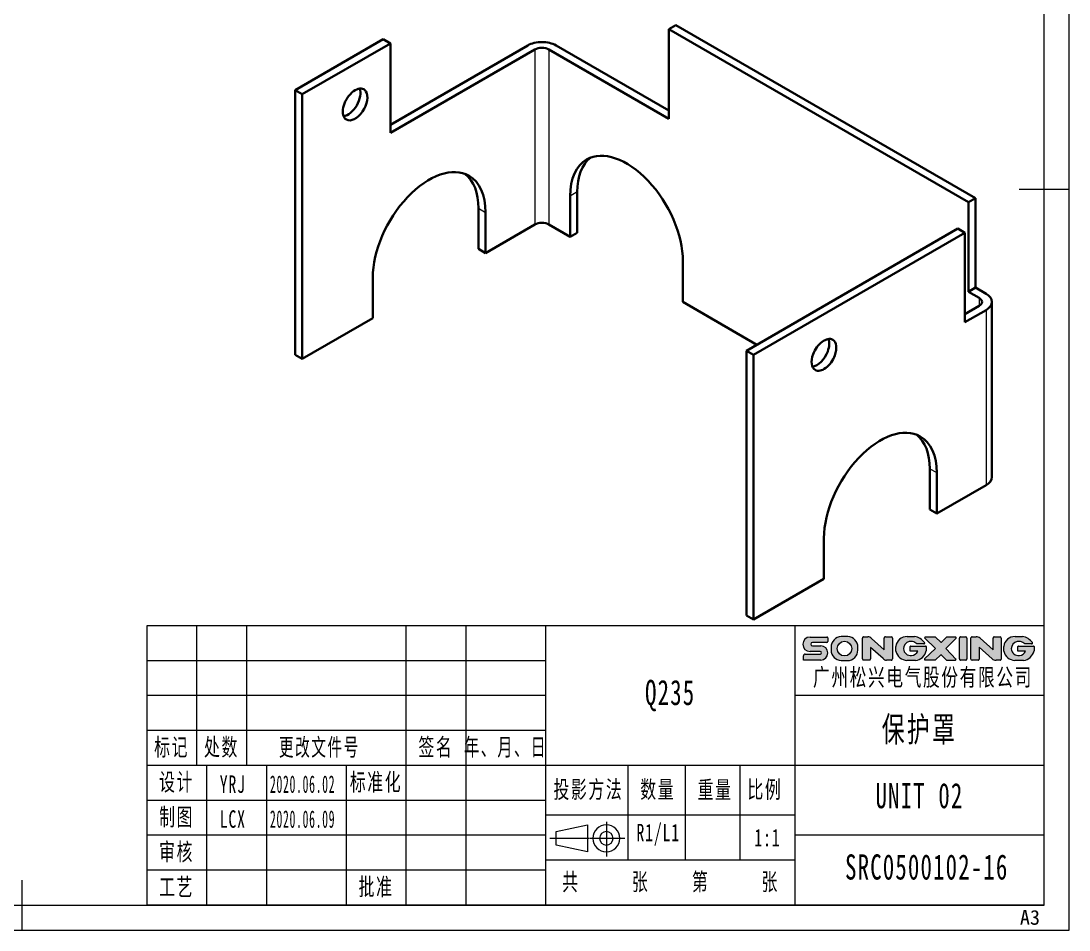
# Model space of a CAD drawing. Header units: millimetres. Extents: x -15766 to 80009, y -9701 to 15159.
# Drawn here: x 2841.3 to 3051.6, y 13253.7 to 13436 of the extents above; entities that cross this region are included whole.
import ezdxf

# ---------------------------------------------------------------- set-up
doc = ezdxf.new("R2010")
doc.units = ezdxf.units.MM
doc.linetypes.add('CENTER-HOKUTO_1', pattern=[16, 13, -1, 1, -1])
for name, color, linetype, lineweight in [('AM_VIS', 7, 'Continuous', 18), ('CDRAFT0', 7, 'Continuous', 18), ('title_frame', 7, 'Continuous', 18), ('word_dim', 9, 'Continuous', 18), ('尺寸线层', 3, 'Continuous', 18), ('粗实线层_1', 7, 'Continuous', 15), ('细实线层', 7, 'Continuous', 18)]:
    doc.layers.add(name, color=color, linetype=linetype, lineweight=lineweight)
doc.styles.add('STYLE1', font='')
doc.styles.add('UserTxtStyle1', font='', dxfattribs={"width": 0.618357})
doc.styles.add('UserTxtStyle2', font='', dxfattribs={"width": 0.6346920000000001})
doc.styles.add('UserTxtStyle3', font='', dxfattribs={"width": 0.7})
doc.styles.add('标准', font='', dxfattribs={"width": 0.667})
doc.styles.get('STYLE1').set_extended_font_data('宋体')
doc.styles.get('UserTxtStyle1').set_extended_font_data('宋体')
doc.styles.get('UserTxtStyle2').set_extended_font_data('宋体')
doc.styles.get('UserTxtStyle3').set_extended_font_data('宋体')
doc.styles.get('标准').set_extended_font_data('宋体')

# ---------------------------------------------------------------- blocks, each defined once
blk = doc.blocks.new('*X600')
at = {"layer": 'CDRAFT0'}
for p, q in [((420, 0), (420, 297)), ((0, 0), (420, 0))]:
    blk.add_line(p, q, dxfattribs=at)
at = {"layer": '粗实线层_1'}
for p, q in [((415, 5), (415, 292)), ((420, 148.5), (410, 148.5)), ((210, 0), (210, 10)), ((25, 4.999999999999985), (415, 5))]:
    blk.add_line(p, q, dxfattribs=at)
blk = doc.blocks.new('*X601')
at = {"layer": 'word_dim', "color": 142}
for p, q in [((-5.817883292089392, 53.83867397386798), (-4.352600251201693, 53.83867397386798)), ((-4.7534599067003, 52.82175667849724), (-5.415184227985264, 52.82175667849724)), ((-8.099978228104192, 50.91123359943585), (-8.099978228104192, 51.87105909104853)), ((-5.256099853380419, 50.9302195528372), (-5.256099853380419, 51.82255978892722)), ((-3.704464158131942, 50.93615080900769), (-5.256099853380419, 50.9302195528372)), ((-5.137565633540362, 51.94109400876732), (-2.129388982144519, 51.94109400876732)), ((-2.497832998168632, 52.3537913323046), (-3.884135824090662, 52.3537913323046)), ((-2.010854762304006, 51.82255978892722), (-2.010854762304006, 50.98923941297279)), ((-4.144730845227969, 49.0339655525686), (-5.868817721949652, 49.0339655525686))]:
    blk.add_line(p, q, dxfattribs=at)
for centre, radius, start, end in [((-5.895934282063536, 51.6219733983884), 2.218074254475604, 87.98342381118015, 173.5521876397273), ((-5.103698414643532, 51.37583180826066), 1.479095041666295, 102.1570563306787, 179.7273681128157), ((-4.907016978044794, 51.4950583916544), 1.335555359568308, 40.01425429738396, 83.39774807593813), ((-4.764723229412994, 50.88891804754602), 2.978406515914441, 35.64551223990706, 82.04644698998901), ((-2.461031952889698, 52.51184606302335), 0.1622825154974681, 256.8929308849468, 44.03095966570663), ((-5.692097942015152, 51.5085170495727), 2.480853682091194, 193.9312367401388, 265.9151641208804), ((-5.160722573043585, 51.46875713791366), 1.424645432762211, 183.4562761416535, 278.69238043841), ((-5.137565632833684, 51.82255978822052), 0.118534220546799, 90.00000034158687, 180.0000020495264), ((-5.002752850046363, 51.45886624244744), 1.399565986979094, 272.3478938055421, 338.0693573400854), ((-4.49717478978755, 51.56063626971977), 2.551133404384377, 277.9409191481682, 347.0572325870153), ((-2.129388982851196, 51.82255978822022), 0.1185342205471036, 359.9999999999966, 90)]:
    blk.add_arc(centre, radius, start, end, dxfattribs=at)
blk = doc.blocks.new('*X602')
at = {"layer": 'word_dim', "color": 142}
for p, q in [((-39.35525567835248, 53.82459172247861), (-40.7185407464417, 53.82459172247861)), ((-42.72006780407036, 51.73515550094815), (-42.72006780407036, 51.11626208638354)), ((-37.35372862072472, 51.11626208638349), (-37.35372862072472, 51.7351555009481)), ((-40.7185407464417, 49.02682586485302), (-39.43841988317763, 49.02682586485302))]:
    blk.add_line(p, q, dxfattribs=at)
for centre, radius, start, end in [((-40.62754689903158, 51.73404990751898), 2.092521197111559, 92.49230829267721, 179.9697275036494), ((-39.44624952576305, 51.73404990751943), 2.092521197111138, 0.03027249632749692, 87.50769170730086), ((-40.62754689903158, 51.11736767981268), 2.092521197111593, 180.0302724963514, 267.5076917073249), ((-39.45524235387711, 51.12830678311688), 2.101548249588274, 270.4586460796458, 359.6716163587183)]:
    blk.add_arc(centre, radius, start, end, dxfattribs=at)
blk = doc.blocks.new('*X603')
at = {"layer": 'word_dim', "color": 142}
for p, q in [((-46.95181336912901, 53.74559476708969), (-43.57583985981864, 53.74559476708969)), ((-43.58073482179906, 52.66774196753921), (-46.44904299550534, 52.66774196753921)), ((-43.3828824209213, 53.58427500952528), (-43.3828824209213, 52.86991828595882)), ((-44.90095621470299, 50.85461402871861), (-46.95181336912901, 50.85461402871861)), ((-46.44904299550534, 51.97580594422153), (-44.78741163191035, 51.97580594422153)), ((-48.25509318057493, 49.12781564833416), (-48.25509318057493, 49.987213010552)), ((-44.78741163191035, 49.14030363766895), (-48.25509318057493, 49.12781564833416)), ((-47.89949052105475, 50.34281567007245), (-44.90095621470299, 50.34281567007245))]:
    blk.add_line(p, q, dxfattribs=at)
for centre, radius, start, end in [((-46.95181336912901, 52.30010439790415), 1.445490369185542, 90, 270), ((-46.44904299550534, 52.32177395588037), 0.3459680116588402, 90, 270), ((-43.58510596192309, 52.86991826107896), 0.2022235410021912, 271.2385669584406, 7.091861357875002e-06), ((-43.575839860413, 53.54953497072313), 0.1960597963665635, 10.20618826174834, 90), ((-44.90095621470299, 50.59871484939553), 0.2558991793230803, 270, 90), ((-44.78741163191035, 50.55805479094523), 1.417751153276285, 270, 90), ((-47.89949051893427, 49.98721300843187), 0.3556026616405887, 90.00000034165927, 180.0000020500164)]:
    blk.add_arc(centre, radius, start, end, dxfattribs=at)
blk = doc.blocks.new('*X604')
at = {"layer": 'word_dim', "color": 142}
for p, q in [((-36.4474367264329, 49.37301226609654), (-36.4474367264329, 53.54289288253725)), ((-36.21036828675278, 53.77996132221753), (-35.37023392364654, 53.77996132221753)), ((-34.62687555030971, 53.44798604133167), (-32.07833792478687, 51.20650103854081)), ((-32.07833792478687, 51.20650103854081), (-32.07833792478687, 53.55291078053548)), ((-31.84126948510675, 53.7899792202158), (-30.66593979104937, 53.78997922021582)), ((-30.4288713513688, 53.55291078053553), (-30.4288713513688, 49.36101297426319)), ((-32.27584409551719, 49.41713721203343), (-34.81562859498945, 51.67914873724532)), ((-34.81562859498945, 51.67914873724532), (-34.81562859498945, 49.37301226609654)), ((-35.05269703466956, 49.13594382641629), (-36.21036828675278, 49.13594382641629)), ((-30.66593979104937, 49.1239445345829), (-31.6013897775465, 49.1239445345829))]:
    blk.add_line(p, q, dxfattribs=at)
for centre, radius, start, end in [((-36.21036828533943, 53.54289288112376), 0.2370684410937685, 90.00000034158602, 180.0000020494714), ((-35.37023386201827, 52.78171054141092), 0.9982507808066217, 41.87002005914739, 90), ((-31.84126948369294, 53.55291077912201), 0.2370684410937969, 90.00000034169761, 180.0000020502614), ((-30.66593979246273, 53.55291077912189), 0.2370684410939319, 0, 90), ((-36.21036828533943, 49.37301226751004), 0.2370684410937542, 179.9999999999983, 270), ((-35.05269703608292, 49.37301226751018), 0.2370684410939035, 270.0000003415826, 2.049428483888461e-06), ((-31.60138970476464, 50.04629136128228), 0.9223468266993836, 223.009779327911, 270), ((-30.66593979246273, 49.36101297567684), 0.237068441093939, 270.0000003416959, 2.05021155992638e-06)]:
    blk.add_arc(centre, radius, start, end, dxfattribs=at)
blk = doc.blocks.new('*X605')
at = {"layer": 'word_dim', "color": 142}
for p, q in [((-27.45124925763412, 53.83867397386798), (-25.98596621674642, 53.83867397386798)), ((-26.38682587224503, 52.82175667849724), (-27.04855019352954, 52.82175667849724)), ((-29.73334419364937, 50.91123359943585), (-29.73334419364937, 51.87105909104853)), ((-26.8894658189256, 50.9302195528372), (-26.8894658189256, 51.82255978892722)), ((-25.33783012367667, 50.93615080900769), (-26.8894658189256, 50.9302195528372)), ((-26.77093159908509, 51.94109400876732), (-23.76275494768925, 51.94109400876732)), ((-24.13119896371382, 52.3537913323046), (-25.51750178963493, 52.3537913323046)), ((-23.64422072784919, 51.82255978892722), (-23.64422072784919, 50.98923941297279)), ((-25.77809681077315, 49.0339655525686), (-27.50218368749393, 49.0339655525686))]:
    blk.add_line(p, q, dxfattribs=at)
for centre, radius, start, end in [((-27.52930024760826, 51.62197339838822), 2.218074254475761, 87.98342381117992, 173.5521876397278), ((-26.73706438018826, 51.37583180826048), 1.479095041666435, 102.1570563306594, 179.7273681128001), ((-26.54038294358907, 51.49505839165365), 1.335555359569011, 40.01425429740654, 83.39774807596066), ((-26.39808919495818, 50.88891804754604), 2.978406515914418, 35.64551223990085, 82.0464469899843), ((-24.09439791843488, 52.51184606302338), 0.1622825154975443, 256.8929308849517, 44.03095966572774), ((-27.32546390755942, 51.50851704957291), 2.48085368209139, 193.931236740138, 265.915164120881), ((-26.79408853858786, 51.46875713791366), 1.42464543276221, 183.4562761416524, 278.6923804384082), ((-26.77093159837841, 51.82255978822039), 0.1185342205469482, 90.00000034180925, 180.0000020509929), ((-26.63611881559063, 51.45886624244744), 1.399565986979094, 272.3478938055423, 338.0693573400846), ((-26.13054075533228, 51.56063626971956), 2.55113340438418, 277.9409191481686, 347.0572325870168), ((-23.76275494839592, 51.82255978822052), 0.1185342205468025, 359.9999999999966, 90)]:
    blk.add_arc(centre, radius, start, end, dxfattribs=at)
blk = doc.blocks.new('*X606')
at = {"layer": 'word_dim', "color": 142}
for p, q in [((-23.9265830378863, 53.52693468077764), (-21.78154972065158, 51.42546515430598)), ((-21.78123018159658, 53.73014064646781), (-23.84363090272473, 53.73014064646781)), ((-20.73890043292386, 52.72647436124057), (-21.78123018159658, 53.73014064646781)), ((-19.54832003278488, 53.73358483916462), (-20.57365426847264, 52.72726237586579)), ((-19.64862391338511, 51.52592845709123), (-17.67144944852725, 53.53184117531974)), ((-17.75586834274873, 53.73358483916462), (-19.54832003278488, 53.73358483916462)), ((-21.78154972065158, 51.42546515430598), (-23.97916242712609, 49.36817580397678)), ((-17.70250195518838, 49.34465562452662), (-19.64946276149567, 51.36036927935515)), ((-23.89815431585794, 49.16310808090279), (-21.76776836050112, 49.16310808090279)), ((-21.76776836050112, 49.16310808090279), (-20.75662228287229, 50.13187350633086)), ((-20.59052539005597, 50.12982098477671), (-19.61098501947026, 49.14377167095508)), ((-19.61098501947026, 49.14377167095508), (-17.7877596975195, 49.14377167095508))]:
    blk.add_line(p, q, dxfattribs=at)
for centre, radius, start, end in [((-23.8436308957289, 53.61160642377175), 0.1185342226960702, 90.00000338157128, 225.5877824752141), ((-20.65668265001296, 52.81185937634464), 0.1185342340050075, 226.082603888206, 314.4638483716775), ((-17.75586834325622, 53.61505061911188), 0.1185342200527475, 315.413386139753, 90), ((-19.56420501853199, 51.44271901308325), 0.1185342202922755, 135.4133861076742, 224.0060112855726), ((-23.89815432332262, 49.28164229779433), 0.1185342168915322, 133.1111108089199, 270), ((-20.67461883303804, 50.04628263594923), 0.1185342266072288, 44.8102720510016, 133.7737491800677), ((-17.7877597026345, 49.26230589296586), 0.1185342220107729, 270.0000024724303, 44.00602633360612)]:
    blk.add_arc(centre, radius, start, end, dxfattribs=at)
blk = doc.blocks.new('*X607')
at = {"layer": 'word_dim', "color": 142}
for p, q in [((-16.9788947859397, 49.3615859429024), (-16.9788947859397, 53.54654235354719)), ((-16.74182634625913, 53.78361079322749), (-15.70665839301682, 53.78361079322749)), ((-15.46958995333671, 53.54654235354719), (-15.46958995333671, 49.3615859429024)), ((-15.70665839301682, 49.12451750322216), (-16.74182634625913, 49.12451750322216))]:
    blk.add_line(p, q, dxfattribs=at)
for centre, radius, start, end in [((-16.74182634484578, 53.54654235213355), 0.237068441093939, 90.0000003416959, 180.0000020502253), ((-15.70665839443063, 53.54654235213386), 0.2370684410936388, 1.717272013724214e-12, 90), ((-16.74182634484578, 49.36158594431606), 0.237068441093907, 179.9999999999983, 270), ((-15.70665839443018, 49.36158594431578), 0.237068441093605, 270.0000003415856, 2.049512630219728e-06)]:
    blk.add_arc(centre, radius, start, end, dxfattribs=at)
blk = doc.blocks.new('*X608')
at = {"layer": 'word_dim', "color": 142}
for p, q in [((-14.67630804289501, 49.3436950434994), (-14.67630804289501, 53.57805022951389)), ((-14.43923960321535, 53.81511866919414), (-13.62832112927708, 53.81511866919414)), ((-12.83548220321836, 53.51093625462197), (-10.23439754671926, 51.17056484470178)), ((-10.23439754671926, 51.17056484470178), (-10.23439754671926, 53.54850176885936)), ((-9.997329107038693, 53.78557020853967), (-8.828408456864508, 53.78557020853967)), ((-8.591340017183938, 53.54850176885936), (-8.591340017183938, 49.33035647973828)), ((-10.44424864581378, 49.40132694796893), (-13.01326398407673, 51.73549447104482)), ((-13.01326398407673, 51.73549447104482), (-13.01326398407673, 49.3436950434994)), ((-13.25033242375684, 49.10662660381913), (-14.43923960321535, 49.10662660381912)), ((-8.828408456864508, 49.09328804005797), (-9.647144472066428, 49.09328804005801))]:
    blk.add_line(p, q, dxfattribs=at)
for centre, radius, start, end in [((-14.43923960180154, 53.57805022810054), 0.2370684410936192, 90.00000034158558, 180.0000020495281), ((-13.62832101440199, 52.62977677020806), 1.185341898986102, 48.02014296933392, 90), ((-9.99732910562534, 53.54850176744573), 0.237068441093939, 90.00000034169548, 180.0000020502098), ((-8.828408458277863, 53.54850176744588), 0.2370684410937898, 0, 90), ((-14.43923960180154, 49.34369504491275), 0.2370684410936352, 180, 270), ((-13.2503324251702, 49.3436950449129), 0.2370684410937756, 270.0000003415852, 2.04949202295409e-06), ((-9.647144447842948, 50.27863030114108), 1.185342261083064, 227.7422021880322, 270), ((-8.828408458277863, 49.33035648115177), 0.2370684410937969, 270.000000341586, 2.049483436593821e-06)]:
    blk.add_arc(centre, radius, start, end, dxfattribs=at)

msp = doc.modelspace()

# ---------------------------------------------------------------- hatches: boundary and pattern name
at = {"layer": 'CDRAFT0'}
h = msp.add_hatch(color=142, dxfattribs=at)
edge = h.paths.add_edge_path(flags=0)
edge.add_line((3001.770669579026, 13310.7096481214), (3000.109038215436, 13310.7096481214))
edge.add_arc((3000.109038215436, 13311.05561613306), 0.3459680116593518, 90, 270.0000000006025, ccw=False)
edge.add_line((3000.109038215436, 13311.40158414471), (3002.977346389147, 13311.40158414471))
edge.add_arc((3002.972975249009, 13311.60376043824), 0.2022235410062184, 271.2385669164032, 360.0000070482319)
edge.add_line((3003.175198790021, 13311.60376046313), (3003.175198790021, 13312.31811718669))
edge.add_arc((3002.982241350532, 13312.28337714789), 0.1960597963628368, 10.20618826075506, 90.0000000021263)
edge.add_line((3002.982241350532, 13312.47943694427), (2999.606267841824, 13312.47943694427))
edge.add_arc((2999.606267841809, 13311.03394657507), 1.445490369185791, 90.0000000002884, 269.9999999998558)
edge.add_line((2999.606267841809, 13309.58845620588), (3001.657124996229, 13309.58845620588))
edge.add_arc((3001.657124996229, 13309.33255702656), 0.2558991793230234, -90, 90, ccw=False)
edge.add_line((3001.657124996229, 13309.07665784724), (2998.658590689869, 13309.07665784724))
edge.add_arc((2998.658590692023, 13308.7210551856), 0.3556026616461168, 90.00000034407721, 180.0000030747137)
edge.add_line((2998.30298803038, 13308.7210551665), (2998.30298803038, 13307.8616578255))
edge.add_line((2998.30298803038, 13307.8616578255), (3001.780880800245, 13307.874182588))
edge.add_arc((3001.770669575679, 13309.2918969681), 1.417751153288736, 270.4126712423039, 450)
edge = h.paths.add_edge_path(flags=0)
edge.add_line((3007.2028255326, 13312.55843389966), (3005.839540464513, 13312.55843389966))
edge.add_arc((3005.930534311905, 13310.46789208468), 2.092521197115164, 92.49230829268559, 179.9697275035772)
edge.add_line((3003.838013406857, 13310.46899767811), (3003.838013406857, 13309.85010426355))
edge.add_arc((3005.930534311905, 13309.85120985698), 2.092521197112915, 180.0302724964228, 267.5076917073144)
edge.add_line((3005.839540464498, 13307.76066804203), (3007.119661327757, 13307.76066804203))
edge.add_arc((3007.102838857056, 13309.8621489603), 2.10154824958417, 270.4586460795846, 359.6716163587904)
edge.add_line((3009.204352590212, 13309.85010426355), (3009.204352590212, 13310.46899767811))
edge.add_arc((3007.111831685164, 13310.46789208469), 2.092521197112913, 0.03027249627338476, 87.50769170720842)
edge = h.paths.add_edge_path(flags=0)
edge.add_arc((3006.521182998535, 13310.15955097083), 1.46267350992639, 180.0000000000713, 359.9999999999287)
edge.add_arc((3006.521182998535, 13310.15955097083), 1.46267350992639, 359.9999999998575, 539.9999999999287)
edge = h.paths.add_edge_path(flags=0)
edge.add_arc((3011.187847348934, 13311.5155527186), 0.998250780798617, 41.87002005891113, 90.0000000002088)
edge.add_line((3011.187847348934, 13312.51380349939), (3010.347712924195, 13312.51380349939))
edge.add_arc((3010.347712925592, 13312.2767350583), 0.2370684410871036, 90.00000034026716, 180.0000030751533)
edge.add_line((3010.110644484506, 13312.27673504557), (3010.110644484506, 13308.10685444326))
edge.add_arc((3010.347712925592, 13308.10685444469), 0.2370684410925605, 180.0000003420257, 270)
edge.add_line((3010.347712925592, 13307.86978600359), (3011.505384176256, 13307.86978600359))
edge.add_arc((3011.50538417486, 13308.10685444469), 0.2370684410925605, 270.0000003411464, 360.0000030747137)
edge.add_line((3011.742452615945, 13308.10685445741), (3011.742452615945, 13310.41299091442))
edge.add_line((3011.742452615945, 13310.41299091442), (3014.282237115418, 13308.15097938922))
edge.add_arc((3014.956691506159, 13308.78013353844), 0.9223468266905309, 223.0097793280621, 270.000000000226)
edge.add_line((3014.956691506159, 13307.85778671176), (3015.892141419885, 13307.85778671174))
edge.add_arc((3015.892141418488, 13308.09485515284), 0.2370684410871036, 270.0000003402671, 360.000003075593)
edge.add_line((3016.129209859573, 13308.09485516557), (3016.129209859573, 13312.28675295772))
edge.add_arc((3015.892141418488, 13312.28675295629), 0.2370684410925605, 3.424652540664926e-07, 90.00000000000001)
edge.add_line((3015.892141418488, 13312.52382139739), (3014.716811725841, 13312.52382139739))
edge.add_arc((3014.716811727252, 13312.28675295631), 0.2370684410871036, 90.00000034026716, 180.000003075593)
edge.add_line((3014.479743286167, 13312.28675294358), (3014.479743286167, 13309.94034321571))
edge.add_line((3014.479743286167, 13309.94034321571), (3011.931205660643, 13312.18182821851))
edge = h.paths.add_edge_path(flags=0)
edge.add_line((3020.572114994182, 13312.57251615103), (3019.106831953293, 13312.57251615103))
edge.add_arc((3019.028780963345, 13310.35581557556), 2.218074254475872, 87.98342381128609, 173.5521876397586)
edge.add_line((3016.82473701729, 13310.60490126822), (3016.82473701729, 13309.64507577661))
edge.add_arc((3019.232617303394, 13310.24235922674), 2.480853682094442, 193.9312367400806, 265.915164120798)
edge.add_line((3019.05589752346, 13307.76780772975), (3020.779984400186, 13307.76780772975))
edge.add_arc((3020.42754045561, 13310.29447844689), 2.551133404382827, 277.9409191480493, 347.0572325869686)
edge.add_line((3022.91386048311, 13309.72308159014), (3022.913860483095, 13310.5564019661))
edge.add_arc((3022.795326262552, 13310.5564019654), 0.1185342205390043, 3.385086593676326e-07, 90.00000000175848)
edge.add_line((3022.795326262552, 13310.67493618594), (3019.787149611861, 13310.67493618594))
edge.add_arc((3019.787149612574, 13310.55640196538), 0.1185342205462803, 90.00000034290487, 180.000003075593)
edge.add_line((3019.668615392016, 13310.55640195904), (3019.668615392016, 13309.66406173001))
edge.add_line((3019.668615392016, 13309.66406173), (3021.220251087259, 13309.66999298616))
edge.add_arc((3019.921962395354, 13310.19270841961), 1.399565986960909, 272.3478938053321, 338.0693573405437, ccw=False)
edge.add_arc((3019.763992672364, 13310.20259931509), 1.424645432758533, 183.4562761416624, 278.69238043863976, ccw=False)
edge.add_arc((3019.821016830756, 13310.10967398544), 1.479095041660692, 102.1570563305799, 179.727368113181, ccw=False)
edge.add_line((3019.509531017407, 13311.55559885566), (3020.17125533869, 13311.55559885566))
edge.add_arc((3020.017698267344, 13310.22890056882), 1.335555359578569, 40.01425429754829, 83.39774807547559, ccw=False)
edge.add_line((3021.040579421315, 13311.08763350948), (3022.426882247237, 13311.08763350948))
edge.add_arc((3022.463683292517, 13311.24568824019), 0.1622825154967527, 256.8929308857101, 404.0309596648407)
edge.add_arc((3020.159992015964, 13309.62276022471), 2.978406515924118, 35.64551223984809, 82.04644698996829)
edge = h.paths.add_edge_path(flags=0)
edge.add_arc((3028.802212867697, 13312.34889279629), 0.1185342200533392, 315.4133861403471, 450)
edge.add_line((3028.802212867697, 13312.46742701634), (3027.009761178168, 13312.46742701634))
edge.add_line((3027.009761178153, 13312.46742701634), (3025.984426942465, 13311.46110455305))
edge.add_arc((3025.90139856092, 13311.54570155352), 0.1185342340140706, 226.0826038911515, 314.46384836810836, ccw=False)
edge.add_line((3025.819180778009, 13311.4603165384), (3024.776851029339, 13312.46398282362))
edge.add_line((3024.776851029354, 13312.46398282364), (3022.714450308224, 13312.46398282364))
edge.add_arc((3022.714450315209, 13312.34544860094), 0.118534222694507, 90.00000338508654, 225.587792620359)
edge.add_line((3022.63149822304, 13312.26077680899), (3024.776531490294, 13310.15930733149))
edge.add_line((3024.776531490279, 13310.15930733149), (3022.578918783795, 13308.10201798116))
edge.add_arc((3022.659926887616, 13308.01548447498), 0.1185342168940174, 133.1111108101854, 269.9999999982415)
edge.add_line((3022.659926887616, 13307.89695025807), (3024.79031285044, 13307.89695025807))
edge.add_line((3024.790312850455, 13307.89695025807), (3025.801458928079, 13308.8657156835))
edge.add_arc((3025.883462377897, 13308.78012481311), 0.1185342266120784, 44.81027205087071, 133.773749181353, ccw=False)
edge.add_line((3025.967555820898, 13308.86366316196), (3026.947096191478, 13307.87761384813))
edge.add_line((3026.947096191478, 13307.87761384813), (3028.770321513424, 13307.87761384813))
edge.add_arc((3028.770321508302, 13307.99614807015), 0.1185342220123858, 270.000002475949, 404.0060337491294)
edge.add_line((3028.85557922021, 13308.07849783849), (3026.908618449437, 13310.09421145653))
edge.add_arc((3026.993876192413, 13310.17656119025), 0.1185342202905769, 135.413386106567, 224.0060112884949, ccw=False)
edge.add_line((3026.909457297545, 13310.25977063426), (3028.886631762405, 13312.26568335248))
edge = h.paths.add_edge_path(flags=0)
edge.add_arc((3030.8514228165, 13312.28038452929), 0.2370684410925605, 4.39621635515395e-10, 90)
edge.add_line((3030.8514228165, 13312.51745297041), (3029.816254864665, 13312.51745297041))
edge.add_arc((3029.816254866091, 13312.28038452931), 0.2370684410907415, 90.00000034290487, 180.0000030764722)
edge.add_line((3029.579186425006, 13312.28038451658), (3029.579186425006, 13308.09542812007))
edge.add_arc((3029.816254866091, 13308.09542812148), 0.2370684410925605, 180.000000341586, 270)
edge.add_line((3029.816254866091, 13307.85835968039), (3030.851422817927, 13307.85835968039))
edge.add_arc((3030.8514228165, 13308.09542812148), 0.2370684410943795, 270.0000003411464, 360.0000030738345)
edge.add_line((3031.088491257615, 13308.0954281342), (3031.088491257615, 13312.28038453071))
edge = h.paths.add_edge_path(flags=0)
edge.add_arc((3032.929760196552, 13311.36361894739), 1.185341898982823, 48.0201429692267, 90)
edge.add_line((3032.929760196552, 13312.54896084635), (3032.118841607735, 13312.54896084635))
edge.add_arc((3032.118841609146, 13312.31189240527), 0.2370684410925605, 90.00000034202564, 180.000003075593)
edge.add_line((3031.881773168061, 13312.31189239255), (3031.881773168061, 13308.07753722067))
edge.add_arc((3032.118841609146, 13308.07753722208), 0.2370684410925605, 180.0000003407068, 270)
edge.add_line((3032.118841609146, 13307.84046878098), (3033.307748787192, 13307.84046878098))
edge.add_arc((3033.307748785781, 13308.0775372221), 0.2370684410998365, 270.0000003429049, 360.0000030725157)
edge.add_line((3033.544817226866, 13308.07753723481), (3033.544817226866, 13310.46933664822))
edge.add_line((3033.544817226866, 13310.46933664821), (3036.113832565126, 13308.13516912513))
edge.add_arc((3036.910936763088, 13309.01247247829), 1.185342261054676, 227.7422021876181, 270.0000000003517)
edge.add_line((3036.910936763088, 13307.82713021722), (3037.729672754067, 13307.82713021722))
edge.add_arc((3037.729672752655, 13308.06419865831), 0.2370684410889226, 270.0000003402671, 360.000003075593)
edge.add_line((3037.96674119377, 13308.06419867105), (3037.96674119377, 13312.28234394605))
edge.add_arc((3037.729672752655, 13312.28234394462), 0.2370684410925605, 3.420256324309772e-07, 90)
edge.add_line((3037.729672752655, 13312.51941238571), (3036.560752103891, 13312.51941238571))
edge.add_arc((3036.560752105332, 13312.28234394462), 0.2370684410961985, 90.00000034290487, 180.0000030733949)
edge.add_line((3036.323683664217, 13312.2823439319), (3036.323683664217, 13309.90440702188))
edge.add_line((3036.323683664217, 13309.90440702188), (3033.722599007728, 13312.24477843181))
edge = h.paths.add_edge_path(flags=0)
edge.add_line((3041.142896982943, 13311.55559885566), (3041.804621304225, 13311.55559885566))
edge.add_arc((3041.651064232879, 13310.22890056879), 1.335555359601925, 40.0142542975845, 83.39774807496309, ccw=False)
edge.add_line((3042.67394538685, 13311.08763350948), (3044.060248212772, 13311.08763350948))
edge.add_arc((3044.097049258053, 13311.24568824019), 0.1622825154975777, 256.8929308844592, 404.0309596648407)
edge.add_arc((3041.793357981529, 13309.62276022471), 2.978406515922222, 35.64551223991731, 82.04644698996344)
edge.add_line((3042.205480959747, 13312.57251615103), (3040.740197918858, 13312.57251615103))
edge.add_arc((3040.66214692888, 13310.35581557556), 2.218074254474182, 87.98342381119052, 173.552187639748)
edge.add_line((3038.458102982826, 13310.60490126822), (3038.458102982826, 13309.64507577661))
edge.add_arc((3040.86598326893, 13310.24235922674), 2.480853682091786, 193.9312367401824, 265.9151641208818)
edge.add_line((3040.689263488995, 13307.76780772975), (3042.413350365721, 13307.76780772975))
edge.add_arc((3042.060906421146, 13310.29447844689), 2.551133404385634, 277.9409191482054, 347.0572325869869)
edge.add_line((3044.547226448645, 13309.72308159014), (3044.547226448645, 13310.5564019661))
edge.add_arc((3044.428692228088, 13310.55640196538), 0.1185342205462803, 3.411463891599464e-07, 90)
edge.add_line((3044.428692228088, 13310.67493618594), (3041.420515577396, 13310.67493618594))
edge.add_arc((3041.420515578109, 13310.55640196538), 0.1185342205499182, 90.00000034466336, 180.0000030738345)
edge.add_line((3041.301981357552, 13310.55640195904), (3041.301981357552, 13309.66406173001))
edge.add_line((3041.301981357552, 13309.66406173), (3042.853617052795, 13309.66999298616))
edge.add_arc((3041.55532836089, 13310.19270841962), 1.399565986981201, 272.34789380559613, 338.06935734007544, ccw=False)
edge.add_arc((3041.3973586379, 13310.20259931509), 1.424645432762827, 183.4562761416448, 278.69238043831734, ccw=False)
edge.add_arc((3041.454382796292, 13310.10967398544), 1.479095041657072, 102.15705633045701, 179.7273681130394, ccw=False)

# ---------------------------------------------------------------- linework, layer by layer
at = {"layer": 'AM_VIS', "lineweight": 35}
for p, q in [((2972.704434403524, 13435.2013884295), (2971.290372403528, 13434.38486042951)), ((3032.808926403508, 13400.5002774295), (2972.704434403524, 13435.2013884295)), ((2971.290372403528, 13416.4219694295), (2971.290372403528, 13434.38486042951)), ((3031.394864403512, 13399.6837494295), (2971.290372403528, 13434.38486042951)), ((2896.33724640352, 13422.13742342951), (2914.014981403525, 13432.34360042951)), ((2915.429043403521, 13431.5271324295), (2897.751309403524, 13421.3208954295)), ((2915.429043403521, 13431.5271324295), (2914.014981403525, 13432.34360042951)), ((2915.429043403521, 13413.56418142951), (2915.429043403521, 13431.5271324295)), ((2943.006192403511, 13431.1188684295), (2915.429043403521, 13415.1971764295)), ((2948.66293040353, 13431.1188684295), (2971.290372403528, 13418.0549034295)), ((2944.420254403507, 13430.30240142951), (2915.429043403521, 13413.56418142951)), ((2971.290372403528, 13416.4219694295), (2947.248868403505, 13430.30240142951)), ((2896.33724640352, 13422.13742342951), (2896.33724640352, 13369.0651574295)), ((2896.33724640352, 13422.13742342951), (2897.751309403524, 13421.3208954295)), ((2897.751309403524, 13421.3208954295), (2897.751309403524, 13368.24862942949)), ((2952.905606403525, 13393.56003042951), (2952.905606403525, 13401.72500842949)), ((2951.491543403521, 13400.9084804295), (2951.491543403521, 13392.74356342951)), ((3032.808926403508, 13400.5002774295), (3031.394864403512, 13399.6837494295)), ((3031.394864403512, 13399.6837494295), (3031.394864403512, 13381.7208584295)), ((3032.808926403508, 13400.5002774295), (3032.808926403508, 13382.5373254295)), ((2933.106778403526, 13398.4590174295), (2933.106778403526, 13390.29403942951)), ((2934.520840403522, 13389.4775724295), (2934.520840403522, 13397.64248942951)), ((2934.520840403522, 13389.4775724295), (2944.420254403507, 13395.19302642951)), ((2951.491543403521, 13392.74356342951), (2947.248868403505, 13395.19302642951)), ((2952.905606403525, 13393.56003042951), (2951.491543403521, 13392.74356342951)), ((3029.273282403519, 13394.37655942951), (2986.847012403523, 13369.88162542949)), ((3030.687344403515, 13393.56003042951), (2988.261075403527, 13369.0651574295)), ((3030.687344403515, 13393.56003042951), (3029.273282403519, 13394.37655942951)), ((3030.687344403515, 13393.56003042951), (3030.687344403515, 13375.59714042951)), ((2933.106778403526, 13390.29403942951), (2934.520840403522, 13389.4775724295)), ((2974.118985403518, 13387.8445764295), (2974.118985403518, 13379.6795984295)), ((2911.893887403523, 13376.41360742951), (2911.893887403523, 13384.5785854295)), ((3032.808926403508, 13382.5373254295), (3031.394864403512, 13381.7208584295)), ((3032.808926403508, 13382.5373254295), (3034.93002040351, 13381.3125944295)), ((3033.515957403506, 13380.49606642951), (3031.394864403512, 13381.7208584295)), ((2988.968106403525, 13371.1063564295), (2974.118985403518, 13379.6795984295)), ((3033.515957403506, 13378.86307042951), (3030.687344403515, 13377.23007442951)), ((3036.10189540351, 13379.6795984295), (3036.10189540351, 13344.5702234295)), ((2897.751309403524, 13368.24862942949), (2911.893887403523, 13376.41360742951)), ((3034.93002040351, 13378.04660342951), (3030.687344403515, 13375.59714042951)), ((2986.847012403523, 13369.88162542949), (2988.261075403527, 13369.0651574295)), ((2986.847012403523, 13369.88162542949), (2986.847012403523, 13316.80935942951)), ((2896.33724640352, 13369.0651574295), (2897.751309403524, 13368.24862942949)), ((2988.261075403527, 13369.0651574295), (2988.261075403527, 13315.9928314295)), ((3023.616543403521, 13338.03824142952), (3023.616543403521, 13346.2032194295)), ((3025.030606403525, 13345.38675242951), (3025.030606403525, 13337.2217744295)), ((3034.93002040351, 13342.93722842951), (3025.030606403525, 13337.2217744295)), ((3025.030606403525, 13337.2217744295), (3023.616543403521, 13338.03824142952)), ((3002.403164403528, 13324.15780942951), (3002.403164403528, 13332.3227874295)), ((3002.403164403528, 13324.15780942951), (2988.261075403527, 13315.9928314295)), ((2986.847012403523, 13316.80935942951), (2988.261075403527, 13315.9928314295))]:
    msp.add_line(p, q, dxfattribs=at)
at = {"layer": 'AM_VIS', "lineweight": 13}
for p, q in [((2944.420254403507, 13430.30240142951), (2944.420254403507, 13395.19302642951)), ((2947.248868403505, 13430.30240142951), (2947.248868403505, 13395.19302642951)), ((2952.905606403525, 13401.72500842949), (2951.491543403521, 13400.9084804295)), ((2933.106778403526, 13398.4590174295), (2934.520840403522, 13397.64248942951)), ((3033.515957403506, 13380.49606642951), (3033.515957403506, 13378.86307042951)), ((3034.93002040351, 13378.04660342951), (3034.93002040351, 13342.93722842951)), ((3025.030606403525, 13345.38675242951), (3023.616543403521, 13346.2032194295))]:
    msp.add_line(p, q, dxfattribs=at)
at = {"layer": 'AM_VIS', "lineweight": 35}
for centre, major_axis, start_param, end_param in [((2945.83480540353, 13429.48587342951), (-4, 0), 3.926990816987241, 5.497787143782139), ((2945.83480540353, 13429.48587342951), (-2, 0), 3.926990816987241, 5.497787143782139), ((2908.357754403507, 13419.2796964295), (1.75, 3.0311279296875), 2.90864410316e-05, 3.141621740030917), ((2906.943692403511, 13420.09616342949), (1.75, 3.0311279296875), 3.55754476391757, 5.867233631319653), ((2908.357754403507, 13419.2796964295), (1.75, 3.0311279296875), 5.997787143782118, 6.283214393620617), ((2908.357754403507, 13419.2796964295), (1.75, 3.0311279296875), 3.141621740030825, 5.997787143782219), ((2962.80502040351, 13394.37655942951), (-8, 13.8564453125), 3.926990816987241, 6.283185307179585), ((2962.80502040351, 13394.37655942951), (-8, 13.8564453125), 0, 0.7853981633974456), ((2964.219571403504, 13395.19302642951), (-8, 13.8564453125), 0.0885038352378388, 0.7853981633974471), ((2923.207364403512, 13391.1105684295), (-8, -13.8564453125), 3.141592653589793, 5.497787143781927), ((2921.793301403508, 13391.92703542951), (8, 13.8564453125), 5.497787143782139, 6.194681477761716), ((2923.207364403512, 13391.1105684295), (-8, -13.8564453125), 2.356194490192335, 3.141592653589793), ((2945.83480540353, 13394.37655942951), (2, 0), 0.785398163378407, 2.356194490211446), ((3032.10189540351, 13379.6795984295), (-2, 0), 3.141592653589793, 3.926990816987241), ((3032.10189540351, 13379.6795984295), (-4, 0), 3.141592653589793, 3.926990816987241), ((3032.10189540351, 13379.6795984295), (-2, 0), 2.356194490192345, 3.141592653589793), ((3032.10189540351, 13379.6795984295), (-4, 0), 2.356194490192345, 3.141592653589793), ((3002.403164403528, 13369.0651574295), (1.75, 3.0311279296875), 6.283156220739527, 8.139379797371909), ((3000.989102403531, 13369.88162542949), (1.75, 3.0311279296875), 4.997787144274339, 5.867233200109677), ((3002.403164403528, 13369.0651574295), (1.75, 3.0311279296875), 4.997787144274339, 6.283156220739527), ((3000.989102403531, 13369.88162542949), (-1.75, -3.0311279296875), 0.4159516792380265, 1.856194490184667), ((3002.403164403528, 13369.0651574295), (-1.75, -3.0311279296875), 4.997787144306963, 6.283156220736228), ((3002.403164403528, 13369.0651574295), (-1.75, -3.0311279296875), 6.283156220746535, 8.139379797345011), ((3013.717129403507, 13338.85476942951), (-8, -13.8564453125), 3.141592653589793, 5.497787143781927), ((3012.30257940352, 13339.67123642951), (-8, -13.8564453125), 2.356194490192347, 3.053088824117486), ((3013.717129403507, 13338.85476942951), (-8, -13.8564453125), 2.356194490192347, 3.141592653589793), ((3032.10189540351, 13344.5702234295), (4, 0), 5.497787143763153, 6.283185307179585)]:
    msp.add_ellipse(centre, major_axis=major_axis, ratio=0.57735, start_param=start_param, end_param=end_param, dxfattribs=at)
at = {"layer": 'word_dim', "color": 142}
msp.add_circle((3006.521182998535, 13310.15955097083), 1.462673509926525, dxfattribs=at)
at = {"layer": '粗实线层_1'}
for p, q in [((3046.558081210955, 13314.73384217717), (2866.558081210955, 13314.73384217717)), ((2866.558081210955, 13314.73384217717), (2866.558081210955, 13258.73384217717)), ((2946.558081210955, 13314.73384217717), (2946.558081210955, 13258.73384217717)), ((2996.558081210955, 13314.73384217717), (2996.558081210955, 13258.73384217717)), ((3046.558081210955, 13258.73384217717), (3046.558081210955, 13314.73384217717)), ((3046.558081210955, 13300.73384217717), (2996.558081210955, 13300.73384217717)), ((2996.558081210955, 13286.73384217717), (2866.558081210955, 13286.73384217717)), ((2906.558081210955, 13286.73384217717), (2906.558081210955, 13258.73384217717)), ((2963.058081210955, 13286.73384217717), (2963.058081210955, 13267.73384217717)), ((2974.558081210955, 13286.73384217717), (2974.558081210955, 13267.73384217717)), ((2985.558081210955, 13286.73384217717), (2985.558081210955, 13267.73384217717)), ((3046.558081210955, 13286.73384217717), (2996.558081210955, 13286.73384217717)), ((2946.558081210955, 13279.73384217717), (2866.558081210955, 13279.73384217717)), ((2946.558081210955, 13272.73384217717), (2866.558081210955, 13272.73384217717)), ((3046.558081210955, 13272.73384217717), (2996.558081210955, 13272.73384217717)), ((2996.558081210955, 13267.73384217717), (2946.558081210955, 13267.73384217717)), ((2946.558081210955, 13265.73384217717), (2866.558081210955, 13265.73384217717)), ((3046.558081210955, 13258.73384217717), (2866.558081210955, 13258.73384217717))]:
    msp.add_line(p, q, dxfattribs=at)
at = {"layer": '细实线层'}
for p, q in [((2876.558081210955, 13314.73384217717), (2876.558081210955, 13286.73384217717)), ((2886.558081210955, 13314.73384217717), (2886.558081210955, 13286.73384217717)), ((2918.558081210955, 13314.73384217717), (2918.558081210955, 13258.73384217717)), ((2930.558081210955, 13314.73384217717), (2930.558081210955, 13258.73384217717)), ((2946.558081210955, 13307.73384217717), (2866.558081210955, 13307.73384217717)), ((2946.558081210955, 13300.73384217717), (2866.558081210955, 13300.73384217717)), ((2946.558081210955, 13293.73384217717), (2866.558081210955, 13293.73384217717)), ((2878.558081210955, 13286.73384217717), (2878.558081210955, 13258.73384217717)), ((2890.558081210955, 13286.73384217717), (2890.558081210955, 13258.73384217717)), ((2996.558081210955, 13276.73384217717), (2946.558081210955, 13276.73384217717))]:
    msp.add_line(p, q, dxfattribs=at)
at = {"layer": '细实线层', "color": 2, "linetype": 'CENTER-HOKUTO_1', "lineweight": 18}
for p, q in [((2958.756206582897, 13275.43366943375), (2958.756206582897, 13268.45686943375)), ((2955.406119112726, 13272.11266943376), (2947.448063328673, 13272.11266943376)), ((2962.468547853248, 13272.11266943376), (2955.512892855666, 13272.11266943376))]:
    msp.add_line(p, q, dxfattribs=at)
at = {"layer": '细实线层', "color": 3}
for p, q in [((2948.659748651829, 13273.46266943376), (2954.986799013204, 13274.81266943376)), ((2948.659748651829, 13270.76266943375), (2948.659748651829, 13273.46266943376)), ((2954.986799013204, 13274.81266943376), (2954.986799013204, 13269.41266943376)), ((2954.986799013204, 13269.41266943376), (2948.659748651829, 13270.76266943375))]:
    msp.add_line(p, q, dxfattribs=at)
for radius in [2.69999999999709, 1.349999999998545]:
    msp.add_arc((2958.756206582897, 13272.11266943376), radius, 0, 359.989382680149, dxfattribs=at)

# ---------------------------------------------------------------- block references
at = {"layer": 'title_frame'}
msp.add_blockref('*X600', (2631.558081210955, 13253.73384217717), dxfattribs=at)
at = {"layer": 'word_dim', "color": 142}
for name in ['*X603', '*X602', '*X604', '*X605', '*X606', '*X607', '*X608', '*X601']:
    msp.add_blockref(name, (3046.558081210955, 13258.73384217717), dxfattribs=at)

# ---------------------------------------------------------------- texts
at = {"layer": 'title_frame', "color": 3, "insert": (3041.70363800168, 13254.7403249229), "char_height": 2.958904109586602, "width": 5.868493150680022, "attachment_point": 7, "style": 'STYLE1'}
msp.add_mtext('A3', dxfattribs=at)
at = {"layer": '尺寸线层', "attachment_point": 5, "line_spacing_factor": 1.150569886022795}
for s, insert, char_height, width, style in [('\\T1.1;广州松兴电气股份有限公司', (3022.273182615099, 13304.22272121412), 3.5, 47.31706334037882, 'UserTxtStyle3'), ('\\T1.1;Q235', (2971.558081210955, 13300.73384217717), 5.050305780232788, 29.45800434010653, '标准'), ('{\\T1.1;保护罩}', (3021.558081210955, 13293.71458226748), 5.050305780232788, 29.45800434010653, '标准'), ('\\T1.1;标记', (2871.558081210955, 13290.23384217717), 3.5, 18, '标准'), ('\\T1.1;处数', (2881.558081210955, 13290.23384217717), 3.5, 18, '标准'), ('\\T1.1;更改文件号', (2901.191499566878, 13290.20984972018), 3.5, 30, 'UserTxtStyle1'), ('\\T1.1;签名', (2924.558081210955, 13290.23384217717), 3.5, 22, '标准'), ('\\T1.1;年、月、日', (2938.558081210955, 13290.23384217717), 3.5, 29.99999999999997, 'UserTxtStyle2'), ('\\T1.1;设计', (2872.558081210955, 13283.23384217717), 3.5, 21.99999999999997, '标准'), ('\\T1.1;标准化', (2912.558081210955, 13283.23384217717), 3.5, 22, '标准'), ('{\\T1.1;YRJ}', (2883.82135899931, 13282.95912830855), 3.5, 21.99999999999997, '标准'), ('{\\W0.5;\\T1.1;2020.06.02}', (2897.82135899931, 13282.95912830855), 3.5, 15.99999999999997, '标准'), ('\\T1.1;投影方法', (2955.153078189047, 13281.73384217717), 3.5, 21.99999999999997, '标准'), ('\\T1.1;数量', (2969.058081210955, 13281.73384217717), 3.5, 21.99999999999997, '标准'), ('\\T1.1;重量', (2980.558081210955, 13281.73384217717), 3.5, 21.99999999999997, '标准'), ('\\T1.1;比例', (2990.558081210955, 13281.73384217717), 3.5, 22, '标准'), ('{\\T1.1;UNIT 02}', (3021.558081210955, 13280.6475394874), 5.050305780232788, 29.45800434010653, '标准'), ('\\T1.1;制图', (2872.558081210955, 13276.23384217717), 3.5, 21.99999999999997, '标准'), ('{\\T1.1;LCX}', (2883.82135899931, 13275.95912830855), 3.5, 21.99999999999997, '标准'), ('{\\W0.5;\\T1.1;2020.06.09}', (2897.82135899931, 13275.95912830855), 3.5, 15.99999999999997, '标准'), ('{\\T1.1;R1/L1}', (2969.152698612699, 13272.84900587072), 3.5, 10.99999999999941, '标准'), ('\\T1.1;1:1', (2991.058081210955, 13272.23384217717), 3.5, 7.462618333333332, '标准'), ('\\T1.1;审核', (2872.558081210955, 13269.23384217717), 3.5, 22, '标准'), ('{\\T1.1;SRC0500102-16}', (3023.021392071809, 13266.33884478954), 5.050305780232788, 29.37379049122115, '标准'), ('\\T1.1;工艺', (2872.558081210955, 13262.23384217717), 3.5, 22, '标准'), ('\\T1.1;批准', (2912.558081210955, 13262.23384217717), 3.5, 22, '标准'), ('\\T1.1;共', (2951.629413155388, 13263.23384217717), 3.5, 7.999999999999972, '标准'), ('\\T1.1;张', (2965.629413155388, 13263.23384217717), 3.5, 7.999999999999972, '标准'), ('\\T1.1;第', (2977.668321488731, 13263.23384217717), 3.5, 7.999999999999972, '标准'), ('\\T1.1;张', (2991.629413155388, 13263.23384217717), 3.5, 7.999999999999972, '标准')]:
    msp.add_mtext(s, dxfattribs=dict(at, insert=insert, char_height=char_height, width=width, style=style))

doc.saveas('drawing.dxf')
